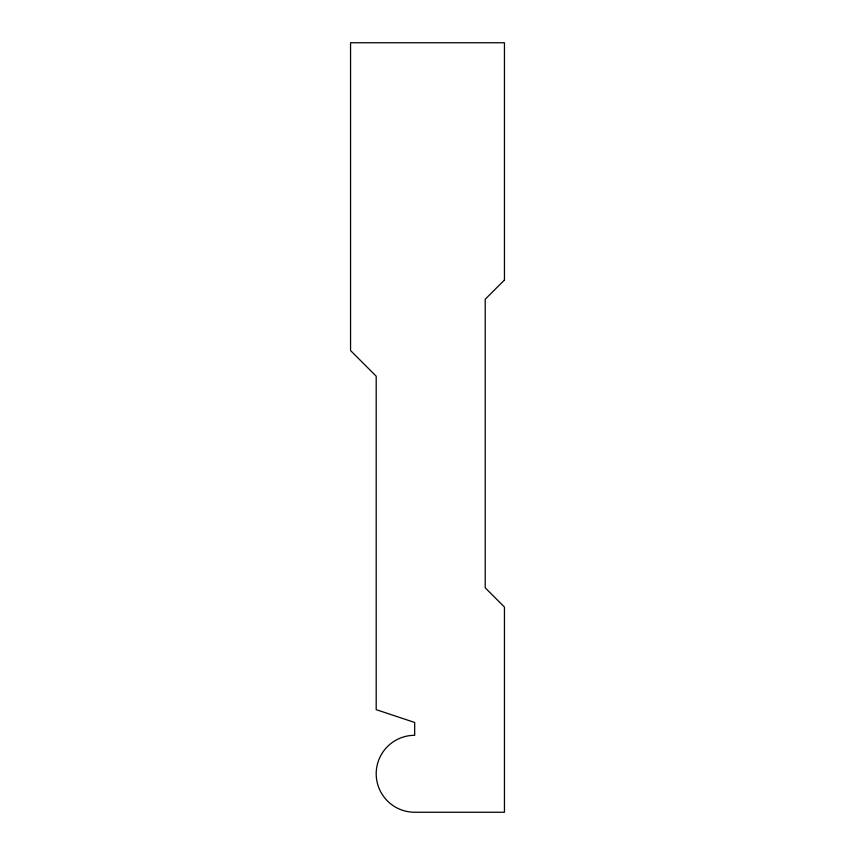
<?xml version="1.0" encoding="UTF-8"?>
<svg xmlns="http://www.w3.org/2000/svg" width="855" height="855" viewBox="0 0 855 855"><rect width="100%" height="100%" fill="white"/><g stroke="black" fill="none" stroke-linecap="round" stroke-linejoin="round"><path stroke-width="1.28" d="M504.45 280.013L485.213 299.25L485.213 587.812L504.45 607.05L504.45 812.25L414.675 812.25A38.475 38.475 0 0 1 376.2 773.775A38.475 38.475 0 0 1 414.675 735.3L414.675 722.475L376.2 709.65L376.2 376.2L350.55 350.55L350.55 42.75L504.45 42.75L504.45 280.013"/></g></svg>
